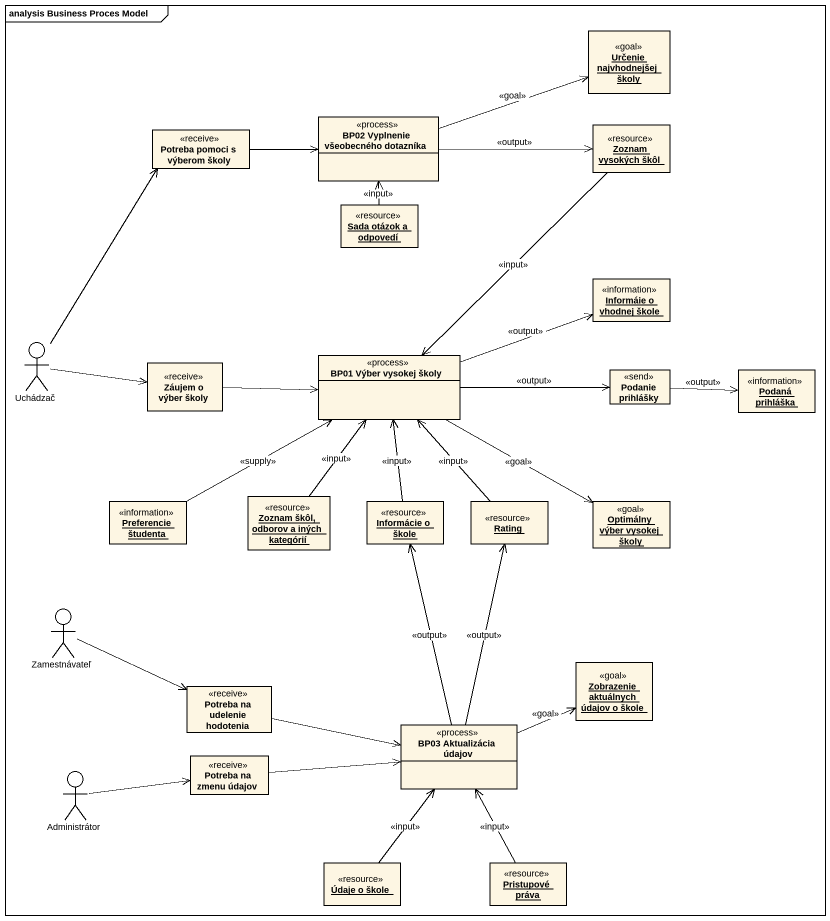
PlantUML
@startuml
mainframe analysis Business Proces Model
allowmixing
hide circle
hide empty members
object "Určenie najvhodnejšej školy" as Určenie_najvhodnejšej_školy <<goal>>
class "Potreba pomoci s výberom školy" as Potreba_pomoci_s_výberom <<receive>>
class "BP02 Vyplnenie všeobecného dotazníka" as BP02_Vyplnenie_všeobecného <<process>>
object "Zoznam vysokých škôl" as Zoznam_vysokých_škôl <<resource>>
object "Sada otázok a odpovedí" as Sada_otázok_a_odpovedí <<resource>>
object "Informáie o vhodnej škole" as Informáie_o_vhodnej_škole <<information>>
actor Uchádzač
class "Záujem o výber školy" as Záujem_o_výber_školy <<receive>>
class "BP01 Výber vysokej školy" as BP01_Výber_vysokej_školy <<process>>
class "Podanie prihlášky" as Podanie_prihlášky <<send>>
object "Podaná prihláška" as Podaná_prihláška <<information>>
object "Zoznam škôl, odborov a iných kategórií" as Zoznam_škôl_odborov_a_iných <<resource>>
object "Preferencie študenta" as Preferencie_študenta <<information>>
object "Informácie o škole" as Informácie_o_škole <<resource>>
object Rating <<resource>>
object "Optimálny výber vysokej školy" as Optimálny_výber_vysokej <<goal>>
actor Zamestnávateľ
class "Potreba na udelenie hodotenia" as Potreba_na_udelenie <<receive>>
object "Zobrazenie aktuálnych údajov o škole" as Zobrazenie_aktuálnych <<goal>>
class "BP03 Aktualizácia údajov" as BP03_Aktualizácia_údajov <<process>>
class "Potreba na zmenu údajov" as Potreba_na_zmenu_údajov <<receive>>
actor Administrátor
object "Údaje o škole" as Údaje_o_škole <<resource>>
object "Pristupové práva" as Pristupové_práva <<resource>>
Potreba_pomoci_s_výberom -right-> BP02_Vyplnenie_všeobecného
BP02_Vyplnenie_všeobecného -right-> Určenie_najvhodnejšej_školy : <<goal>>
BP02_Vyplnenie_všeobecného -right-> Zoznam_vysokých_škôl : <<output>>
Zoznam_vysokých_škôl --> BP01_Výber_vysokej_školy : <<input>>
Sada_otázok_a_odpovedí -up-> BP02_Vyplnenie_všeobecného : <<input>>
Uchádzač -up-> Potreba_pomoci_s_výberom
Uchádzač -right-> Záujem_o_výber_školy
Záujem_o_výber_školy -right-> BP01_Výber_vysokej_školy
BP01_Výber_vysokej_školy -right-> Informáie_o_vhodnej_škole : <<output>>
BP01_Výber_vysokej_školy -right-> Podanie_prihlášky : <<output>>
BP01_Výber_vysokej_školy -right-> Optimálny_výber_vysokej : <<goal>>
Podanie_prihlášky -right-> Podaná_prihláška : <<output>>
Zoznam_škôl_odborov_a_iných -up-> BP01_Výber_vysokej_školy : <<input>>
Preferencie_študenta -right-> BP01_Výber_vysokej_školy : <<supply>>
Informácie_o_škole -up-> BP01_Výber_vysokej_školy : <<input>>
Rating -up-> BP01_Výber_vysokej_školy : <<input>>
Zamestnávateľ -right-> Potreba_na_udelenie
Potreba_na_udelenie -right-> BP03_Aktualizácia_údajov
BP03_Aktualizácia_údajov -up-> Informácie_o_škole : <<output>>
BP03_Aktualizácia_údajov -up-> Rating : <<output>>
BP03_Aktualizácia_údajov -right-> Zobrazenie_aktuálnych : <<goal>>
Potreba_na_zmenu_údajov -right-> BP03_Aktualizácia_údajov
Administrátor -right-> Potreba_na_zmenu_údajov
Údaje_o_škole -up-> BP03_Aktualizácia_údajov : <<input>>
Pristupové_práva -up-> BP03_Aktualizácia_údajov : <<input>>
@enduml
